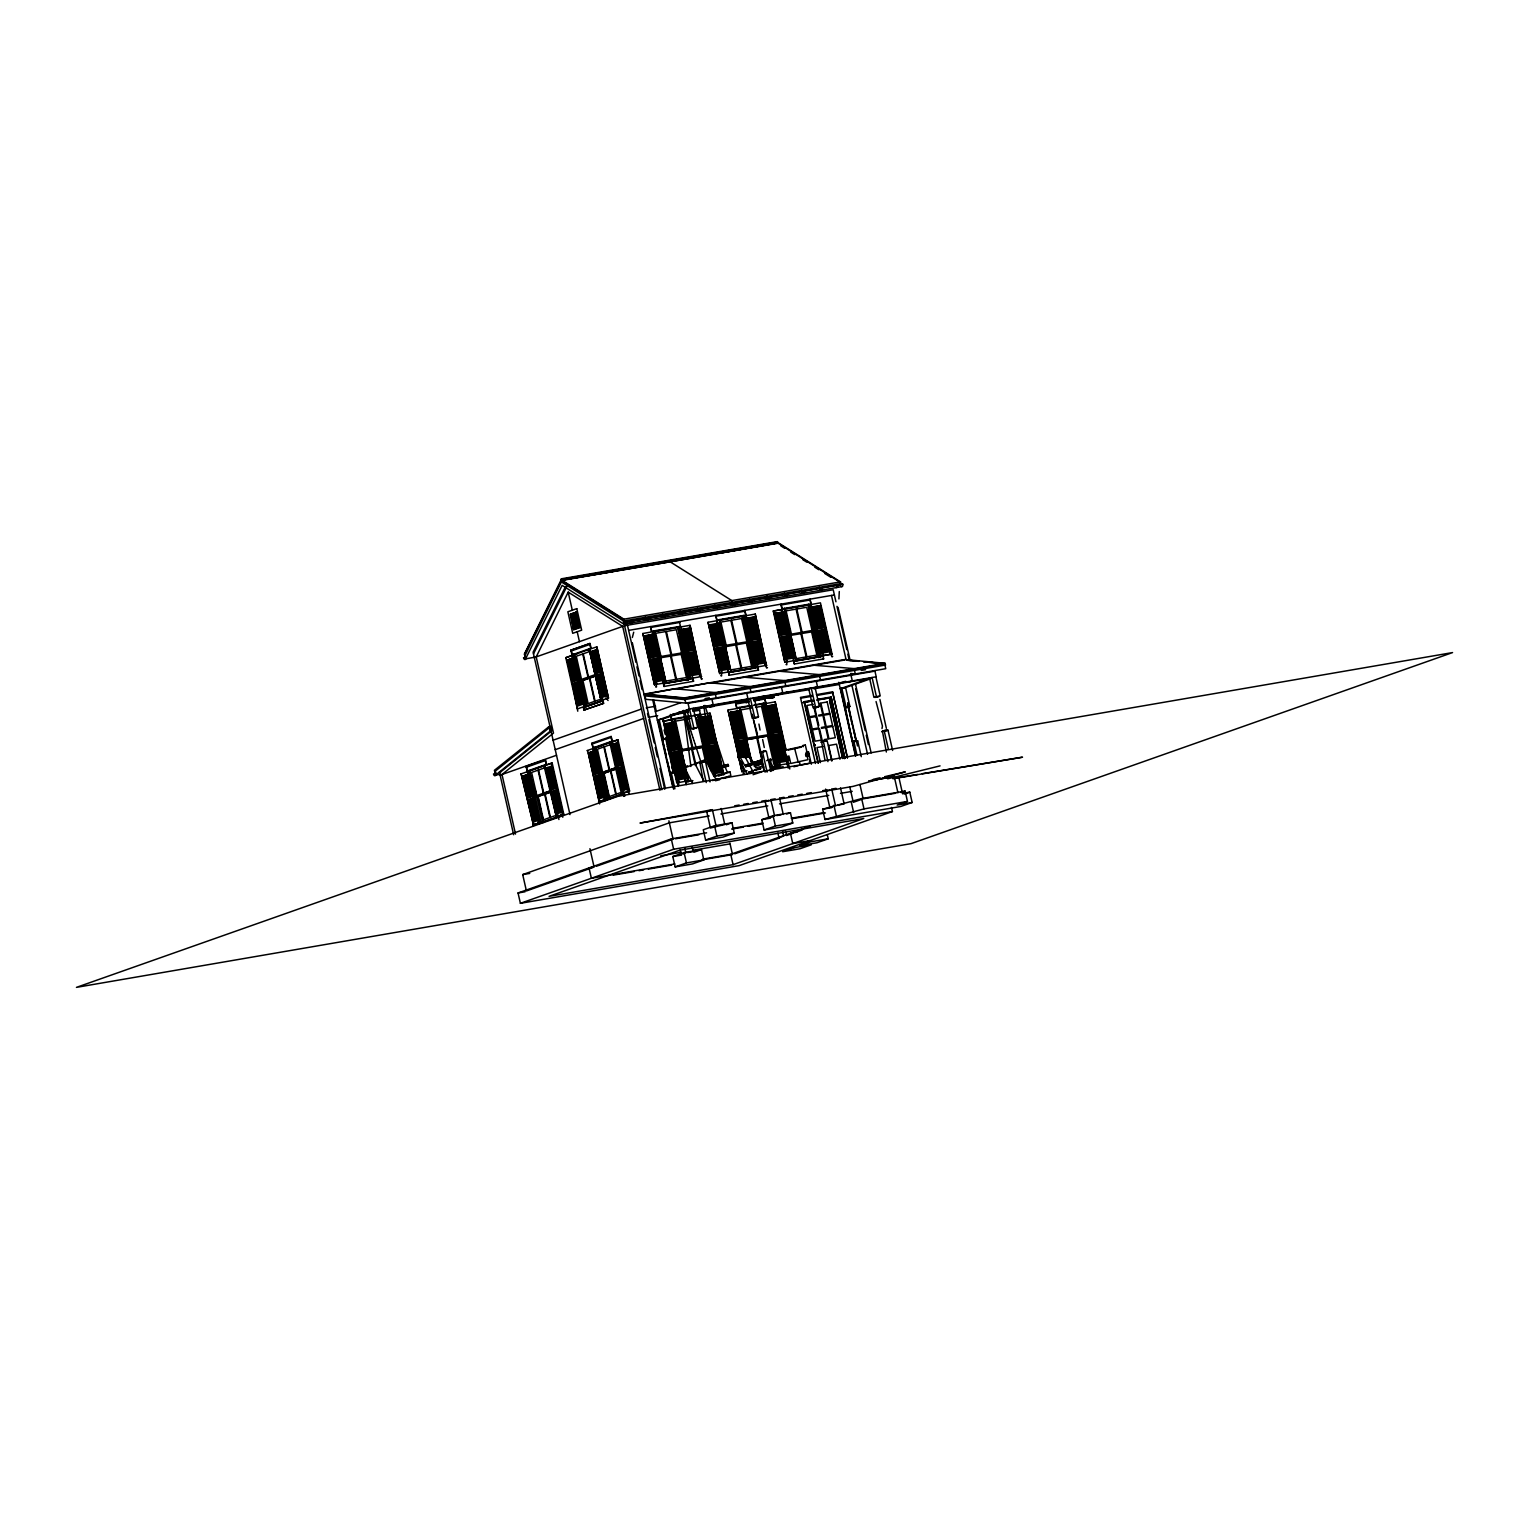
<?xml version="1.0" encoding="UTF-8"?>
<svg xmlns="http://www.w3.org/2000/svg" width="1529" height="1529" viewBox="0 0 1529 1529"><rect width="100%" height="100%" fill="white"/><g stroke="black" fill="none" stroke-linecap="round" stroke-linejoin="round"><path stroke-width="1.5" d="M794.679 748.618L798.272 762.34M886.361 728.301L879.901 699.441M788.18 768.112L783.632 749.994L785.868 749.114M805.21 745.235L803.107 745.292M633.713 632.222L632.337 637.497M668.67 766.144L667.867 763.697M787.951 766.545L787.741 764.424M809.51 761.767L810.064 759.531M663.108 742.1L662.745 740.323M788.295 758.785L789.021 756.014L786.862 756.492L786.135 759.263L783.708 749.592M787.091 758.518L786.498 760.754L788.658 760.276L789.251 758.04M805.535 754.982L806.28 752.192L808.421 751.714L811.364 764.213M807.694 754.504L808.421 751.714M679.354 621.653L693.516 681.284L692.924 678.704L663.949 683.692L663.968 686.464L662.917 681.858M757.103 665.65L758.155 670.256L758.155 667.504L728.817 672.569L715.82 615.327L717.139 622.322M838.924 598.928L839.287 591.551M823.347 659.018L823.366 656.285L794.029 661.35L781.013 604.108L782.351 611.084M561.43 580.657L561.411 578.803L777.286 541.629L778.051 543.215L562.156 580.389L561.411 578.803M670.983 760.486L671.613 762.761M669.912 772.413L668.842 766.889M535.131 657.145L525.536 658.865L524.447 654.125L560.971 580.217L623.163 619.302L840.51 581.88L840.893 583.6L623.564 621.022L561.372 581.937L524.848 655.845M565.443 586.716L533.105 652.176L569.992 814.613M533.487 653.896L566.877 586.333M659.955 790.378L622.685 626.374L568.196 592.143L536.201 656.897L553.498 733.079L501.99 774.496L515.521 834.069M627.979 791.984L629.069 791.926M601.107 693.937L602.674 700.798L583.371 707.507L583.887 710.048L603.611 703.321L602.56 698.715M557.435 817.136L555.39 805.573M533.239 825.412L534.328 825.354M854.749 734.876L856.183 740.342M673.639 771.992L670.008 773.082M850.449 732.257L852.475 740.973L856.221 740.552M851.328 720.828L852.322 724.077M848.767 708.29L849.207 710.068M656.992 683.176C654.259 680.959 658.177 688.585 655.616 686.941M679.296 781.319C676.506 779.064 680.539 787.167 677.863 784.912M764.557 664.656C765.876 661.617 765.933 670.562 767.482 667.504M662.649 739.883L665.707 738.736M748.446 702.231L746.037 702.595L747.394 701.677M745.961 702.556L747.471 702.021M666.682 741.737L667.179 743.667M849.264 710.297L850.449 716.929M662.802 739.176L667.294 737.934L662.994 718.993L659.19 719.643L663.49 738.583L664.752 738.717M666.606 738.526L666.071 738.373M693.134 728.473L697.625 727.231L693.325 708.29M696.937 727.823L696.517 727.766M699.881 762.608L703.264 781.204M753.988 717.999L758.48 716.757L754.179 697.816M757.792 717.349L754.562 718.267M760.735 752.115L764.118 770.731M815.53 706.933L811.23 687.993L808.765 688.872L813.065 707.793C821.035 704.869 814.881 709.513 815.53 706.933L819.334 706.283L815.033 687.343M818.646 706.876L816.868 707.143M845.384 707.736L849.876 706.494L845.575 687.553L841.772 688.203L846.072 707.143L847.314 707.277M849.187 707.086L848.633 706.933M821.57 741.641L824.972 760.238M875.697 697.052L880.188 695.791L875.888 676.85M879.5 696.383L879.079 696.326M882.424 731.168L886.342 752.02M763.219 698.103L755.116 700.244M771.304 696.307L788.295 692.006L769.221 696.727M495.549 775.127L550.077 731.282L549.007 726.619L494.44 770.291L495.549 775.127L500.251 774.305M494.746 771.572L549.255 727.728M499.563 772.795L551.51 731.034L550.459 726.371L548.548 726.791M766.297 697.797L768.724 696.918L753.587 700.053M764.347 697.969L767.959 696.765L760.448 697.377L766.526 697.262L764.576 697.339M783.249 766.755L771.228 768.361M629.929 623.01L632.299 622.532M673.601 772.298L669.95 772.623M702.996 761.939C706.016 760.792 693.765 763.965 705.461 761.671L710.048 781.931M763.85 751.446C766.87 750.319 754.619 753.491 766.316 751.179L770.903 771.457M875.525 697.339L878.506 696.765M822.201 741.412L825.373 740.781M886.228 730.308L883.322 730.805M666.185 738.45L667.294 737.934M757.371 717.273L758.48 716.757M670.084 773.464L672.416 772.489M700.282 762.665L699.173 763.181L702.748 761.786M818.225 706.799L819.334 706.283M848.767 707.01L849.876 706.494M761.136 752.192L760.028 752.708L763.602 751.312M821.99 741.699L820.882 742.234L824.456 740.839M861.286 756.683L857.693 740.934L852.666 742.024L854.998 741.049M882.845 731.225L881.736 731.76L885.31 730.365M766.297 696.727L767.883 696.421L763.927 696.077M771.591 697.836L773.827 697.128L765.876 697.415M771.285 696.058L771.056 696.115M747.203 774.343L737.723 756.855L740.571 756.052M758.499 763.353L754.409 764.729L749.401 755.498L743.132 757.486L744.948 756.645L753.205 772.011M696.937 763.506L695.236 764.156L703.875 781.109M571.024 615.384L576.185 613.569M571.33 616.665L576.471 614.849M571.617 617.964L576.758 616.149M571.903 619.245L577.064 617.429M572.209 620.545L577.35 618.729M572.496 621.825L577.637 620.009M572.783 623.125L577.943 621.309M573.088 624.424L578.23 622.609M573.375 625.705L578.516 623.889M573.662 627.005L578.822 625.189M573.967 628.285L579.109 626.47M565.787 657.68L572.974 655.177L584.613 706.398L577.427 708.902L565.787 657.68L572.974 655.177M572.438 658.101L567.507 659.936M567.507 660.184L572.438 658.349M642.849 633.503L654.469 684.724L642.849 633.503L654.087 631.496M567.813 661.465L572.744 659.649M568.1 662.764L573.031 660.929M568.387 664.045L573.337 662.229M644.951 635.777L653.781 634.153L658.617 656.4M568.692 665.344L573.623 663.51M568.979 666.625L573.91 664.809M569.285 667.925L574.216 666.109M569.572 669.224L574.503 667.389M569.858 670.505L574.789 668.689M570.164 671.804L575.095 669.97M570.451 673.085L575.382 671.269M708.042 622.284L719.681 673.505L708.042 622.284L719.28 620.277M570.737 674.385L575.668 672.55M571.043 675.665L575.974 673.849M710.144 624.558L715.4 646.633L724.02 645.104L718.993 622.934L710.24 624.788M571.33 676.965L576.261 675.13M571.617 678.245L576.548 676.43M571.922 679.545L576.853 677.729M572.209 680.845L577.14 679.01M577.484 680.271L572.534 682.087M577.771 711.195L572.553 683.883L577.866 681.991M572.955 684.094L577.886 682.259M796.112 660.26L784.874 662.267L773.234 611.065L807.924 604.892L819.773 656.514L818.13 657.088M573.241 685.374L578.172 683.559M649.997 657.948L658.827 656.323M573.528 686.674L578.459 684.839M573.834 687.954L578.765 686.139M650.379 659.668L659.209 658.043L664.045 680.29M775.356 613.32L784.186 611.715L789.002 633.943M574.12 689.254L579.051 687.419M574.407 690.535L579.338 688.719M574.713 691.834L579.644 689.999M575 693.115L579.931 691.299M575.286 694.414L580.217 692.599M575.592 695.714L580.523 693.879M575.879 696.995L580.81 695.179M576.165 698.294L581.116 696.459M576.471 699.575L581.402 697.759M715.572 648.449L724.421 646.824L729.237 669.071M576.758 700.874L581.689 699.04M577.045 702.155L581.995 700.339M577.35 703.455L582.281 701.62M577.637 704.735L582.568 702.92M582.912 704.162L577.962 705.978M655.406 681.838L664.255 680.214M780.784 637.211L789.614 635.586L794.43 657.833M665.727 682.718L654.469 684.724M720.618 670.6L729.448 668.995M730.919 671.499L719.681 673.505M785.81 659.381L794.66 657.757M784.874 662.267L773.674 610.893M674.461 719.146L662.783 721.306L674.461 719.146L688.47 781.09L686.827 781.663M521.102 773.884L528.289 771.361L539.928 822.583L533.487 824.953L521.102 773.884L533.487 824.953M586.926 750.663L594.093 748.14L605.732 799.361L599.311 801.731L587.671 750.529M527.753 774.286L522.822 776.12M664.905 723.58L671.116 750.911M522.822 776.369L527.753 774.534M599.597 803.91L588.245 752.956L593.558 751.064M588.646 753.147L593.577 751.312M523.128 777.649L528.059 775.834M673.524 722.051L679.736 749.382M588.933 754.428L593.864 752.612M523.415 778.949L528.346 777.114M589.219 755.727L594.15 753.893M523.702 780.23L528.633 778.414M524.007 781.529L528.938 779.714M589.525 757.027L594.456 755.192M524.294 782.829L529.225 780.994M589.812 758.308L594.743 756.492M590.098 759.607L595.029 757.772M524.581 784.109L529.512 782.294M590.404 760.888L595.335 759.072M727.995 710.087L741.966 771.629L727.995 710.087L739.233 708.08M524.887 785.409L529.818 783.574M590.691 762.187L595.622 760.353M525.173 786.69L530.104 784.874M590.978 763.468L595.909 761.652M525.46 787.989L530.391 786.154M730.097 712.361L738.927 710.737L744.929 738.144M591.283 764.768L596.214 762.933M525.766 789.27L530.697 787.454M591.57 766.048L596.501 764.232M526.052 790.569L530.983 788.735M526.339 791.85L531.27 790.034M591.857 767.348L596.788 765.532M526.645 793.15L531.576 791.334M592.163 768.647L597.094 766.813M592.449 769.928L597.38 768.112M526.932 794.449L531.863 792.614M592.736 771.228L597.667 769.393M527.218 795.73L532.149 793.914M593.042 772.508L597.973 770.692M527.524 797.029L532.455 795.195M593.328 773.808L598.259 771.973M532.78 796.456L527.849 798.272M598.603 773.234L593.672 775.05M533.181 798.176L528.25 800.011M528.25 800.279L533.181 798.444M598.986 774.955L594.055 776.789M594.074 777.057L599.005 775.222M528.556 801.559L533.487 799.743M528.843 802.859L533.774 801.024M594.361 778.337L599.292 776.522M594.647 779.637L599.578 777.802M529.13 804.139L534.061 802.324M594.953 780.918L599.884 779.102M671.499 752.631L680.329 751.007L686.33 778.433M529.435 805.439L534.366 803.604M595.24 782.217L600.171 780.382M529.722 806.72L534.653 804.904M595.526 783.517L600.477 781.682M530.009 808.019L534.959 806.203M595.832 784.797L600.763 782.982M530.315 809.319L535.246 807.484M596.119 786.097L601.05 784.262M530.601 810.599L535.532 808.784M596.425 787.378L601.356 785.562M530.888 811.899L535.838 810.064M531.194 813.18L536.125 811.364M596.711 788.677L601.642 786.843M596.998 789.958L601.929 788.142M531.48 814.479L536.411 812.644M736.309 739.692L745.139 738.067M597.304 791.257L602.235 789.423M531.786 815.76L536.717 813.944M597.591 792.538L602.522 790.722M532.073 817.059L537.004 815.225M736.71 741.412L745.54 739.788L749.669 758.002M597.877 793.838L602.808 792.022M532.36 818.34L537.291 816.524M598.183 795.137L603.114 793.303M532.665 819.64L537.596 817.824M598.47 796.418L603.401 794.602M532.952 820.939L537.883 819.104M598.756 797.718L603.687 795.883M538.208 820.347L533.277 822.162M604.031 797.125L599.1 798.941M532.742 825.087L539.928 822.583M598.546 801.865L605.732 799.361M677.71 779.962L686.54 778.337M688.012 780.86L676.774 782.867L663.223 721.153M742.903 768.743L741.565 761.824M576.548 612.116L570.89 614.104L573.7 629.719L570.164 614.238L576.548 612.116L579.72 627.253L574.56 629.088L571.234 614.448L576.395 612.632M573.7 629.719L580.064 627.616L575.821 612.231M523.51 657.852L525.88 657.011A2.16 1.204 80.2 0 1 525.212 659.515A2.16 1.204 80.2 0 1 523.587 657.833M624.31 620.889L624.577 622.188L842.823 584.174L769.469 597.227M525.536 658.865L562.137 585.359L623.889 624.157L841.237 586.735M623.889 624.157L623.163 619.302M534.328 657.566L624.577 625.724L833.209 589.754L835.943 601.795M584.613 706.398L570.852 650.188L590.022 643.48L591.073 648.086M570.852 650.188L590.022 643.48M571.043 651.048L589.85 644.416M571.942 654.928L590.729 648.277L589.659 643.556M601.05 700.97L585.97 706.283L574.235 654.622L589.487 649.29L601.031 700.645M589.678 651.526L576.28 656.247L581.536 679.392L596.31 674.27M654.011 630.923L666.147 683.367M732.563 605.446L731.837 600.591L670.103 561.793L561.697 580.103L524.447 654.125M677.92 626.814L689.827 679.335M676.812 627.597L652.807 631.878M742.005 616.378L754.562 667.733L752.918 668.307L747.165 641.282M574.445 654.584L580.466 681.055L596.597 675.57M784.033 609.134L773.234 611.065M596.31 675.761L582.912 680.481L588.168 703.627L599.425 699.651M807.216 605.14L784.855 608.848L796.609 660.49L819.792 656.495M660.356 657.814L682.832 654.068M747.031 641.798L724.555 645.544M748.025 642.849L742.712 616.13L719.643 620.086M585.875 706.78L573.585 654.336L585.875 706.78L601.375 701.314L589.085 648.869L601.375 701.314M790.741 635.357L813.218 631.611M583.944 710.087L603.611 703.321M687.725 679.545L689.369 678.952L677.672 627.31L654.45 631.305L666.185 682.947L689.388 678.952M728.817 672.569L729.18 675.245L727.078 666.032M755.058 668.097L743.342 615.518L755.02 668.097M758.155 667.504L744.795 610.339L751.255 640.479M553.097 740.208L641.473 709.016M684.839 699.613L885.52 665.039L885.119 663.318L844.906 659.496L644.244 694.051L644.646 695.886L684.973 699.613L684.457 697.874L644.244 694.051M794.029 661.35L794.373 664.006L793.322 659.4M655.387 711.654L680.883 702.652M555.237 749.669L643.613 718.477M820.251 656.858L808.535 604.28L820.232 656.878M715.4 694.376L715.247 692.58L675.034 688.757L644.703 694.434L645.811 699.326L688.031 703.321L874.932 671.135L876.213 676.793L689.311 708.978L688.031 703.321M823.366 656.285L811.593 606.134M495.816 773.177L493.504 773.999A2.16 1.204 80.2 0 0 495.205 775.681A2.16 1.204 80.2 0 0 495.874 773.177L495.568 771.877M501.111 771.553L499.429 772.145L513.648 834.738M500.098 775.165L556.518 755.269M528.805 777.955L526.167 766.373L545.337 759.684L546.369 764.271M622.743 789.193L623.794 793.761L604.452 800.546L591.971 743.151L611.141 736.462L612.709 743.362M657.336 720.255L689.522 708.959L693.822 727.88L695.083 728.014M526.358 767.233L545.165 760.601M592.182 744.011L610.969 737.379M663.414 718.821L688.604 709.953M750.185 688.394L750.013 686.597L709.8 682.775L677.443 688.795M699.307 709.456L714.368 774.611M710.622 705.767L713.221 704.869L711.922 699.212M527.237 771.113L546.044 764.462L545.337 759.684M593.061 747.891L611.848 741.259L611.141 736.462M673.582 719.394L697.606 715.113L709.055 765.609M544.572 765.513L529.531 770.826L535.781 797.24L551.912 791.754M609.67 798.807L607.089 799.247L595.354 747.605L617.964 739.826L629.604 791.047L621.443 793.723L609.803 742.502L617.964 739.826M544.802 765.475L529.76 770.788L530.85 770.597M610.625 742.253L595.584 747.566L601.585 774.037L617.716 768.533M597.935 747.146L602.235 745.636M544.993 767.711L531.595 772.432L536.851 795.577L550.249 790.856M610.797 744.489L597.399 749.21L602.655 772.355L616.053 767.634M697.874 714.616L709.475 765.819M736.558 707.736L735.755 703.13L736.844 707.87L750.242 705.557M745.407 699.785L747.987 698.868L746.706 693.229M819.735 676.41L819.563 674.614L779.446 671.231M770.807 767.348L780.421 765.609L764.748 698.141L766.048 705.022M780.172 693.803L782.772 692.885L781.472 687.228M854.501 670.428L854.329 668.632L814.231 665.249M662.267 739.023L663.49 738.583M693.822 727.88L691.356 728.76L687.056 709.819M761.958 704.181L769.851 735.564L745.961 739.807L769.851 735.564M814.957 687.802L817.537 686.903L816.257 681.246M845.728 681.303L838.829 683.138M849.723 681.819L852.303 680.902L851.022 675.264M754.676 717.407L752.211 718.286L747.91 699.345L750.376 698.466L754.676 717.407L755.938 717.521M543.024 793.494L549.465 791.219M604.528 771.782L615.27 767.998M847.525 757.696L832.56 691.834L847.334 757.983M802.878 702.652L813.256 700.55M843.989 688.107L869.829 679.048M535.781 797.24L556.938 789.881M601.585 774.037L616.627 768.724M845.04 758.365L831.107 696.995L844.811 758.46M828.966 698.161L830.61 697.568L844.467 758.575M703.952 747.031L681.475 750.777M768.15 734.761L747.299 738.163L740.858 709.876L751.542 708.023M844.83 707.583L846.072 707.143M877.627 696.574L873.919 697.32L869.619 678.379L813.199 688.107M692.618 783.517L684.17 766.908L687.572 765.8M711.922 768.456L707.086 758.919L686.311 767.31L684.17 766.908M705.442 759.493L707.086 758.919M678.188 785.868L665.975 737.991M554.721 815.836L543.483 819.812L538.227 796.685M620.545 792.634L609.307 796.59L604.051 773.464M557.626 816.926L541.266 822.468L543.846 822.029M607.089 799.247L622.169 793.933M557.97 816.983L538.667 823.691L537.616 816.773M705.328 759.435L713.775 776.044L730.002 771.935L730.881 775.795L712.476 780.574M710.775 770.578L728.511 765.953L728.072 764.462L712.246 768.571L703.818 705.595M688.585 712.151L670.753 715.228L686.273 784.606L685.24 780.077M685.068 767.596L674.174 718.649L688.451 781.491M713.775 776.044L716.241 779.255M718.726 775.929L726.237 773.273M728.129 772.604L730.002 771.935M723.351 778.452L728.989 776.464M775.222 766.449L776.866 765.857L762.818 703.875L753.51 705.481M885.539 731.091L888.005 730.231L892.611 750.491M706.723 811.651L712.361 809.663L640.001 823.08L852.991 786.403L905.283 771.877L884.679 776.694M765.226 801.578L768.991 800.24M891.483 807.427L892.42 811.555L739.176 865.624L520.395 903.314L518.044 892.974L671.288 838.905L706.589 832.827M596.291 866.293L673.085 839.192L668.899 820.825M714.559 825.775L703.283 829.75L705.614 840.071L723.007 837.089L734.283 833.095L731.951 822.774L714.559 825.775L716.91 836.095L705.614 840.071M721.134 808.459L724.784 824.513L710.45 828.011L706.799 811.937M726.294 824.762L731.951 822.774M826.08 791.105L829.846 789.767M520.395 903.314L673.639 849.245L892.42 811.555M761.767 819.678L773.062 815.702L790.436 812.702L792.786 823.022L781.51 827.017L764.118 829.999L761.767 819.678L770.463 818.187M770.826 817.27L774.591 815.932L770.941 799.877M786.69 814.02L790.436 812.702M887.642 778.796L940.067 765.876M672.798 856.565L684.094 852.59L701.467 849.589L703.818 859.91L692.541 863.904L675.149 866.886L672.798 856.565L681.494 855.074M682.737 853.985L685.871 852.876L684.82 848.289M693.956 852.245L701.467 849.589M912.144 802.477L900.868 806.452L824.972 819.525L822.64 809.204L861.649 798.578L905.111 791.085L907.462 801.425L897.122 805.057L912.144 802.477L909.793 792.156L903.352 793.264M764.118 829.999L775.413 826.023L792.786 823.022M861.19 799.514L853.297 802.305L849.818 787.015M675.149 866.886L686.445 862.91L703.818 859.91M824.972 819.525L864 808.898L907.462 801.425M900.982 792.538L905.111 791.085M702.786 859.126L730.728 854.31L810.389 826.214M734.761 853.813L779.618 837.988M793.264 833.171L786.575 835.522L785.524 830.935M795.5 832.388L802.247 829.999M904.155 794.143L909.793 792.156M733.079 864.649L863.751 818.531L679.755 850.22L549.064 896.338L733.079 864.649L730.728 854.31M828.24 838.79L816.945 842.766L799.571 845.766L810.848 841.791L828.24 838.79L827.285 834.662M588.684 649.538L596.845 646.863L608.485 698.084L600.324 700.76M596.214 649.806L590.5 651.755M590.5 652.004L596.214 650.054M590.786 653.303L596.52 651.335M591.092 654.603L596.807 652.635M591.379 655.884L597.094 653.934M591.685 657.183L597.399 655.215M678.952 627.253L690.592 678.456L678.952 627.253L690.038 625.304L701.18 676.678M591.971 658.464L597.686 656.514M690.038 625.304L700.645 674.365M592.258 659.763L597.973 657.795M681.017 629.528L689.388 628.094L694.185 650.341M592.564 661.044L598.279 659.095M592.851 662.344L598.565 660.375M593.137 663.643L598.871 661.675M593.443 664.924L599.158 662.955M593.73 666.224L599.444 664.255M744.145 616.015L755.785 667.236L744.145 616.015L755.25 614.066L766.373 665.459L755.25 614.066M594.016 667.504L599.75 665.555M594.322 668.804L600.037 666.835M594.609 670.084L600.324 668.135M746.228 618.308L754.6 616.856L759.378 639.103M594.896 671.384L600.629 669.415M595.201 672.664L600.916 670.715M601.241 671.976L595.526 673.926M601.642 673.697L595.928 675.646M595.928 675.914L601.661 673.964M596.234 677.213L601.948 675.245M809.357 604.796L820.997 655.998L809.357 604.796L820.442 602.846L832.082 654.068L820.997 655.998M596.52 678.494L602.235 676.544M596.807 679.793L602.541 677.825M811.421 607.07L819.792 605.637L824.59 627.884M597.113 681.093L602.827 679.124M686.062 651.698L694.434 650.245M597.399 682.374L603.114 680.424M597.686 683.673L603.42 681.705M686.445 653.418L694.816 651.966L699.613 674.232M597.992 684.954L603.707 683.004M598.279 686.253L603.993 684.285M598.565 687.534L604.299 685.584M598.871 688.834L604.586 686.865M599.158 690.133L604.872 688.165M599.464 691.414L605.178 689.445M599.75 692.713L605.465 690.745M600.037 693.994L605.752 692.045M751.656 642.199L760.028 640.747L764.806 662.994M600.343 695.294L606.057 693.325M600.629 696.574L606.344 694.625M606.669 695.848L600.954 697.816M816.467 629.241L824.838 627.788M816.849 630.961L825.22 629.528L830.018 651.774M691.49 675.589L699.862 674.136M756.683 664.351L765.054 662.917M821.895 653.131L830.266 651.679M543.999 765.723L552.16 763.047L563.8 814.269L556.327 816.83L543.999 765.723L552.16 763.047M617.334 742.769L611.619 744.738M710.297 765.188L699.403 714.884L711.31 767.31M611.619 744.986L617.334 743.018M551.529 766.239L545.796 767.959M611.925 746.267L617.64 744.317M723.981 774.649L709.991 713.106L723.485 774.821M546.101 769.488L551.816 767.539M612.212 747.566L617.926 745.598M700.97 717.33L709.341 715.897L715.304 743.304M546.407 770.788L552.122 768.819M612.498 748.847L618.232 746.897M546.694 772.069L552.409 770.119M612.804 750.147L618.519 748.178M546.981 773.368L552.714 771.4M613.091 751.427L618.805 749.478M547.286 774.649L553.001 772.699M613.377 752.727L619.111 750.758M547.573 775.948L553.288 773.98M613.683 754.026L619.398 752.058M547.86 777.248L553.594 775.279M613.97 755.307L619.685 753.357M764.099 703.818L778.089 765.36L764.099 703.818L775.184 701.868L786.059 749.745M548.166 778.529L553.88 776.56M614.257 756.607L619.99 754.638M775.184 701.868L785.562 749.917M548.452 779.828L554.167 777.86M614.562 757.887L620.277 755.938M766.182 706.111L774.534 704.659L780.497 732.085M548.739 781.109L554.473 779.159M614.849 759.187L620.564 757.218M549.045 782.408L554.759 780.44M615.136 760.467L620.87 758.518M549.331 783.689L555.046 781.739M615.442 761.767L621.156 759.798M549.618 784.989L555.352 783.02M615.728 763.047L621.443 761.098M549.924 786.269L555.639 784.32M616.015 764.347L621.749 762.379M550.211 787.569L555.925 785.6M616.321 765.647L622.035 763.678M550.497 788.868L556.231 786.9M622.36 764.94L616.646 766.889M556.556 788.161L550.841 790.111M622.762 766.66L617.047 768.609M617.047 768.896L622.781 766.927M551.243 792.098L556.957 790.149M617.353 770.176L623.067 768.227M551.529 793.398L557.263 791.43M617.64 771.476L623.354 769.507M551.835 794.698L557.55 792.729M617.945 772.757L623.66 770.807M552.122 795.978L557.837 794.029M618.232 774.056L623.947 772.088M552.409 797.278L558.142 795.309M707.182 744.661L715.553 743.228M618.519 775.337L624.233 773.387M552.714 798.558L558.429 796.609M618.825 776.636L624.539 774.668M707.564 746.381L715.935 744.948L721.898 772.355M553.001 799.858L558.716 797.89M619.111 777.917L624.826 775.967M553.307 801.139L559.022 799.189M619.398 779.217L625.113 777.248M553.594 802.438L559.308 800.47M619.704 780.516L625.418 778.548M553.88 803.738L559.595 801.769M619.99 781.797L625.705 779.847M554.186 805.018L559.901 803.05M620.277 783.096L626.011 781.128M554.473 806.318L560.187 804.35M620.583 784.377L626.298 782.428M554.759 807.599L560.474 805.649M772.374 733.442L780.746 731.99M620.87 785.677L626.584 783.708M555.065 808.898L560.78 806.93M621.156 786.957L626.89 785.008M772.776 735.162L781.147 733.71L786.843 758.766M555.352 810.179L561.067 808.229M621.462 788.257L627.177 786.288M555.639 811.479L561.372 809.51M621.749 789.537L627.463 787.588M555.944 812.759L561.659 810.81M627.788 788.83L622.074 790.78M561.984 812.052L556.269 814.001M621.443 793.723L629.604 791.047M555.619 816.945L563.8 814.269M713.775 773.712L722.147 772.279M778.987 762.493L787.11 761.136M761.06 767.959L748.312 772.317L751.58 772.107M745.579 765.303L761.977 759.817L744.604 765.36L739.596 756.129M753.434 764.806L761.633 762.054M766.717 760.62L770.807 759.244L771.247 760.716L769.24 761.136L771.782 766.755M760.773 764.003L754.179 766.22L761.748 763.946M753.052 774.725L761.939 771.801M814.938 707.698L817.728 707.086M852.57 741.641L857.693 740.934L856.45 740.801M767.711 697.148L769.832 696.651M754.275 700.397L763.239 698.428L754.198 700.053M762.589 696.383L760.372 697.071L764.156 697.415M755.192 700.588L763.296 698.447L762.321 698.294M837.032 587.174C833.018 588.34 840.95 586.199 836.898 587.404M846.11 707.736L848.461 707.335M710.125 768.877L728.072 764.462M710.87 770.348L728.511 765.953M715.419 780.765L719.605 779.771M873.231 779.35L880.092 777.764M762.379 698.199L764.653 698.008M748.369 701.887L745.942 702.251M783.632 749.994L785.791 749.516M786.078 749.974L803.337 746.171M788.199 750.051L801.139 747.184M786.862 756.492L787.206 757.983L789.365 757.505L790.741 763.487L808 759.665L806.567 753.854L808.784 753.205M793.819 766.736L798.119 765.781M808.898 763.391L800.279 765.303L799.361 761.576M770.922 697.988L768.877 698.371M694.51 728.588L693.153 728.817L696.039 728.033M771.858 695.867L809.281 689.617M645.028 636.007L653.647 634.478M775.432 613.549L784.052 612.02M645.334 637.306L653.953 635.758M710.526 626.068L719.146 624.539M775.719 614.849L784.358 613.301M645.62 638.587L654.24 637.058M710.813 627.368L719.433 625.82M776.025 616.149L784.645 614.601M645.907 639.886L654.527 638.338M711.119 628.667L719.739 627.119M776.312 617.429L784.931 615.9M646.213 641.186L654.832 639.638M711.405 629.948L720.025 628.419M776.617 618.729L785.237 617.181M646.499 642.467L655.119 640.938M711.692 631.248L720.312 629.7M776.904 620.009L785.524 618.481M646.786 643.766L655.406 642.218M711.998 632.528L720.618 630.999M777.191 621.309L785.81 619.761M647.092 645.047L655.712 643.518M712.285 633.828L720.904 632.28M777.496 622.59L786.116 621.061M647.379 646.347L655.998 644.798M712.59 635.108L721.21 633.579M777.783 623.889L786.403 622.341M647.665 647.627L656.285 646.098M712.877 636.408L721.497 634.86M778.07 625.17L786.69 623.641M647.971 648.927L656.591 647.379M713.164 637.689L721.784 636.16M778.376 626.47L786.995 624.921M648.258 650.207L656.878 648.678M713.47 638.988L722.089 637.44M778.662 627.769L787.282 626.221M648.564 651.507L657.183 649.959M713.756 640.288L722.376 638.74M778.949 629.05L787.569 627.521M648.85 652.807L657.47 651.258M714.043 641.568L722.663 640.039M779.255 630.349L787.875 628.801M649.137 654.087L657.757 652.558M714.349 642.868L722.969 641.32M779.542 631.63L788.161 630.101M649.443 655.387L658.062 653.839M714.635 644.149L723.255 642.62M779.828 632.93L788.448 631.381M649.729 656.667L658.349 655.138M714.922 645.448L723.542 643.9M780.134 634.21L788.754 632.681M789.232 633.866L780.612 635.414L775.566 613.244M650.475 659.916L659.095 658.387M715.668 648.697L724.287 647.149M780.86 637.459L789.48 635.93M650.762 661.216L659.381 659.668M715.954 649.978L724.574 648.449M781.166 638.759L789.786 637.211M651.048 662.497L659.668 660.968M716.26 651.278L724.88 649.729M781.453 640.039L790.073 638.51M651.354 663.796L659.974 662.248M716.547 652.558L725.166 651.029M781.739 641.339L790.359 639.791M651.641 665.077L660.26 663.548M716.833 653.858L725.453 652.31M782.045 642.639L790.665 641.091M651.927 666.376L660.547 664.828M717.139 655.157L725.759 653.609M782.332 643.919L790.952 642.39M652.233 667.676L660.853 666.128M717.426 656.438L726.046 654.909M782.619 645.219L791.238 643.671M652.52 668.957L661.14 667.428M717.713 657.738L726.332 656.189M782.924 646.499L791.544 644.97M652.807 670.256L661.426 668.708M718.018 659.018L726.638 657.489M783.211 647.799L791.831 646.251M653.112 671.537L661.732 670.008M718.305 660.318L726.925 658.77M783.498 649.08L792.118 647.551M653.399 672.836L662.019 671.288M718.592 661.598L727.212 660.069M783.804 650.379L792.423 648.831M653.686 674.117L662.305 672.588M718.898 662.898L727.517 661.35M784.09 651.66L792.71 650.131M653.992 675.417L662.611 673.869M719.184 664.178L727.804 662.649M784.396 652.959L793.016 651.411M654.278 676.697L662.898 675.168M719.471 665.478L728.091 663.93M784.683 654.259L793.303 652.711M654.565 677.997L663.185 676.449M719.777 666.778L728.396 665.23M784.969 655.54L793.589 654.011M654.871 679.296L663.49 677.748M720.063 668.058L728.683 666.529M785.275 656.839L793.895 655.291M655.157 680.577L663.777 679.048M720.369 669.358L728.989 667.81M785.562 658.12L794.182 656.591M664.981 723.809L673.735 721.956M730.174 712.59L738.794 711.042M665.268 725.109L673.888 723.561M730.48 713.871L739.099 712.342M665.574 726.39L674.193 724.861M730.766 715.171L739.386 713.623M665.86 727.689L674.48 726.141M731.072 716.451L739.692 714.922M666.147 728.97L674.767 727.441M731.359 717.751L739.979 716.222M666.453 730.27L675.073 728.741M731.646 719.05L740.265 717.502M666.74 731.569L675.359 730.021M731.951 720.331L740.571 718.802M667.026 732.85L675.665 731.321M732.238 721.631L740.858 720.083M667.332 734.149L675.952 732.601M732.525 722.911L741.145 721.382M667.619 735.43L676.238 733.901M732.831 724.211L741.45 722.663M667.925 736.73L676.544 735.181M733.117 725.491L741.737 723.962M668.211 738.01L676.831 736.481M733.404 726.791L742.024 725.243M668.498 739.31L677.118 737.762M733.71 728.072L742.329 726.543M668.804 740.609L677.423 739.061M733.996 729.371L742.616 727.842M669.09 741.89L677.71 740.361M734.283 730.671L742.903 729.123M669.377 743.19L677.997 741.641M734.589 731.951L743.209 730.422M669.683 744.47L678.303 742.941M734.876 733.251L743.495 731.703M669.97 745.77L678.589 744.222M735.162 734.532L743.782 733.003M670.256 747.05L678.876 745.521M735.468 735.831L744.088 734.283M670.562 748.35L679.182 746.802M735.755 737.112L744.375 735.583M670.849 749.63L679.468 748.101M736.041 738.411L744.661 736.863M671.327 750.835L679.946 749.286M671.594 752.88L680.214 751.351M736.787 741.661L745.407 740.112M671.881 754.179L680.501 752.631M737.074 742.941L745.693 741.412M672.168 755.46L680.787 753.931M737.379 744.241L745.999 742.712M672.473 756.759L681.093 755.23M737.666 745.54L746.286 743.992M672.76 758.059L681.38 756.511M737.953 746.821L746.572 745.292M673.047 759.34L681.666 757.811M738.259 748.121L746.878 746.572M673.352 760.639L681.972 759.091M738.545 749.401L747.165 747.872M673.639 761.92L682.259 760.391M738.832 750.701L747.471 749.153M673.926 763.219L682.546 761.671M739.138 751.981L747.757 750.452M674.232 764.5L682.851 762.971M739.424 753.281L748.044 751.733M674.518 765.8L683.138 764.252M739.73 754.562L748.35 753.032M674.805 767.099L683.425 765.551M740.017 755.861L748.637 754.332M675.111 768.38L683.731 766.851M740.304 757.161L748.923 755.613M675.398 769.679L684.017 768.131M744.91 757.677L749.229 756.912M675.703 770.96L684.323 769.431M675.99 772.26L684.61 770.712M676.277 773.54L684.896 772.011M676.582 774.84L685.202 773.292M676.869 776.12L685.489 774.591M677.156 777.42L685.776 775.872M677.462 778.72L686.081 777.172M742.406 771.476L746.897 770.673M741.966 771.629L746.477 770.826M721.134 552.906L777.592 542.929L839.784 581.995M670.103 561.793L777.592 542.929M561.162 579.472L777.783 542.03M624.577 622.188L680.367 612.575L680.099 611.275M682.526 612.212L697.74 609.593L697.492 608.274M699.919 609.211L715.132 606.593L714.865 605.293M717.311 606.21L732.525 603.592A2.16 1.204 80.2 0 0 734.168 605.274A2.16 1.204 80.2 0 0 734.837 602.77M734.704 603.229L767.29 597.61A2.16 1.204 80.2 0 0 768.953 599.292A2.16 1.204 80.2 0 0 769.622 596.788M628.648 630.388L834.394 594.953M650.819 627.425L679.793 622.437M716.012 616.187L744.986 611.199M781.204 604.968L810.198 599.98M680.673 626.298L651.698 631.286L650.609 626.565L651.43 631.248M716.891 620.067L745.865 615.078M782.083 608.829L811.077 603.84L809.988 599.12L811.326 606.096M719.528 620.124L742.712 616.13M574.235 654.622L576.815 654.183M659.343 656.782L682.526 652.787M789.04 634.573L812.931 630.33L818.952 656.801L795.768 660.796M724.842 646.843L748.732 642.6M580.466 681.055L581.555 680.883M665.822 681.112L686.464 677.557L681.208 654.412M731.015 669.874L751.656 666.319L746.4 643.193M796.208 658.655L816.868 655.1L811.612 631.955M731.378 671.728L754.6 667.714M730.556 672.015L753.74 668.02L742.521 618.576M663.968 686.464L693.516 681.284M729.18 675.245L758.709 670.046M794.373 664.006L823.902 658.827M602.674 700.798L602.751 703.455M712.227 682.813L844.658 660.012M588.359 705.863L587.27 706.054L581.268 679.583M684.457 697.874L885.119 663.318M684.552 698.313L885.234 663.758L863.942 661.751M861.228 670.428L865.567 669.683M646.251 707.851L655.578 706.245M705.003 698.562L709.36 697.816M550.077 731.282L551.51 731.034M692.293 709.016L747.471 699.441M752.364 698.581L810.313 688.604M657.718 715.725L648.392 717.33L647.531 713.527M678.704 712.113L688.031 710.507M692.694 709.685L748.656 700.053M755.651 698.849L767.31 696.842M813.944 688.814L839.593 684.4M709.571 707.086L714.253 706.283M754.026 699.422L758.709 698.619M672.55 714.062L688.394 711.291M692.618 710.603L699.537 709.36M735.525 703.206L749.134 700.836M693.057 711.386L699.728 710.221M735.965 703.99L749.325 701.696M753.797 700.913L764.94 699.001M844.333 687.993L840.262 688.757L872.084 677.519L876.385 696.459M671.632 719.089L689.388 716.031M693.497 715.362L700.607 714.1M754.351 704.888L765.819 702.881M739.482 707.927L751.064 705.92M812.071 695.351L800.451 697.396L815.473 763.487M816.39 694.663L832.56 691.834M800.89 698.18L812.262 696.211M816.83 695.427L832.751 692.694M690.324 718.573L675.665 721.096L682.087 749.401M755.536 707.354L761.499 706.322L767.94 734.608M813.237 700.072L804.063 701.696L818.015 763.067M817.461 699.384L831.107 696.995M817.556 699.823L830.629 697.568M803.585 702.403L813.753 700.779M816.62 700.148L829.674 697.912L843.014 756.664M813.256 704.372L806.911 705.461L809.472 716.757L815.817 715.668L813.772 706.627M591.971 743.151L605.408 800.604M753.568 720.216L757.447 734.016M595.354 747.605L596.654 747.375M845.652 709.074L850.372 731.971M818.588 715.19L822.698 714.483L820.136 703.187M526.167 766.373L539.603 823.825M818.799 716.05L822.889 715.343L825.488 726.753L821.379 727.46M529.244 770.463L541.132 822.984M680.462 749.745L703.646 745.751M680.768 751.026L702.327 747.375L705.289 760.448M821.57 728.32L825.679 727.613L828.24 738.908L824.15 739.616M822.506 741.317L827.151 740.705L831.757 760.964M883.361 730.824L888.005 730.231L886.763 730.117M822.946 746.515L816.983 747.547L820.404 762.608M670.428 772.929L675.13 772.374L673.869 772.241M755.307 767.673L761.27 766.641M692.293 780.574L687.649 781.376L685.604 772.336M755.173 769.756L760.658 768.647M771.4 766.946L776.885 765.857M685.909 781.931L692.924 780.669M755.594 769.985L760.353 769.049M623.794 793.761L623.813 796.38M894.255 776.579L868.759 780.975L894.236 776.484L897.943 792.825M734.646 805.821L739.176 805.038M743.706 804.273L748.235 803.489M752.765 802.706L757.275 801.922M761.805 801.139L766.335 800.374M770.864 799.591L775.222 798.845M779.561 798.081L784.09 797.316M788.639 796.533L793.169 795.749M797.698 794.965L802.247 794.182M806.777 793.398L811.307 792.614M822.659 790.665L827.189 789.881M831.719 789.098L836.076 788.352M894.58 778.28L917.572 774.458M709.208 815.97L669.358 822.831L522.689 874.588L529.741 873.422M720.943 813.963L767.826 805.879M779.542 803.872L828.775 795.386M840.491 793.379L852.207 791.353M895.631 793.226L863.178 798.826L859.929 784.511M776.751 815.569L781.109 814.823M837.624 805.095L844.142 803.967L840.491 787.894M822.64 809.204L831.833 807.618M732.467 828.374L763.047 823.099M791.277 818.244L824.207 812.568M675.417 838.79L698.868 834.758M731.684 829.1L743.4 827.093M748.101 826.272L762.168 823.863M792.634 818.607L825.45 812.95M716.91 836.095L734.283 833.095M593.386 867.191L589.028 867.937L591.379 878.258L674.824 863.942M660.7 855.82L681.38 852.245M692.866 850.277L729.62 843.951M796.953 832.139L790.436 833.248L792.767 843.588L810.16 840.587M687.687 852.551L693.115 851.615L692.064 847.028M613.205 875.142L634.267 871.53M638.95 870.708L643.613 869.905M648.296 869.103L671.69 865.07M702.098 859.833L732.506 854.596L729.906 843.129M518.044 892.974L525.097 891.77M811.517 607.319L819.64 605.943M746.305 618.538L754.428 617.181M681.112 629.757L689.235 628.4M811.803 608.599L819.926 607.242M746.611 619.837L754.734 618.461M681.399 631.057L689.522 629.7M812.09 609.899L820.213 608.523M746.897 621.118L755.02 619.761M681.705 632.356L689.808 630.98M596.845 646.863L608.485 698.084M812.396 611.18L820.519 609.823M747.184 622.418L755.307 621.042M681.991 633.637L690.114 632.28M812.683 612.479L820.805 611.122M747.49 623.698L755.613 622.341M682.278 634.936L690.401 633.56M812.969 613.76L821.092 612.403M682.584 636.217L690.707 634.86M747.777 624.998L755.899 623.641M813.275 615.059L821.398 613.702M748.063 626.278L756.186 624.921M682.871 637.517L690.993 636.16M813.562 616.34L821.685 614.983M748.369 627.578L756.492 626.221M683.157 638.797L691.28 637.44M813.868 617.64L821.971 616.283M748.656 628.859L756.779 627.502M683.463 640.097L691.586 638.74M814.154 618.939L822.277 617.563M748.942 630.158L757.065 628.801M683.75 641.377L691.872 640.02M814.441 620.22L822.564 618.863M749.248 631.458L757.371 630.082M684.036 642.677L692.159 641.32M749.535 632.738L757.658 631.381M814.747 621.519L822.85 620.143M684.342 643.977L692.465 642.6M815.033 622.8L823.156 621.443M749.841 634.038L757.944 632.662M684.629 645.257L692.752 643.9M815.32 624.1L823.443 622.743M750.127 635.319L758.25 633.962M684.916 646.557L693.038 645.181M815.626 625.38L823.73 624.023M750.414 636.618L758.537 635.261M685.221 647.837L693.344 646.48M815.913 626.68L824.035 625.323M750.72 637.899L758.824 636.542M685.508 649.137L693.631 647.78M816.199 627.96L824.322 626.603M751.007 639.198L759.129 637.841M685.814 650.417L693.918 649.061M751.503 640.383L759.626 639.026M816.945 631.209L825.068 629.852M751.752 642.448L759.856 641.091M686.54 653.667L694.663 652.31M817.231 632.509L825.354 631.152M752.039 643.728L760.161 642.371M686.827 654.966L694.95 653.609M817.537 633.809L825.641 632.433M752.325 645.028L760.448 643.671M687.133 656.247L695.255 654.89M817.824 635.089L825.947 633.732M752.631 646.327L760.735 644.951M687.419 657.546L695.542 656.189M818.111 636.389L826.233 635.013M752.918 647.608L761.041 646.251M687.725 658.846L695.829 657.47M818.416 637.669L826.539 636.312M753.205 648.908L761.327 647.531M688.012 660.127L696.135 658.77M818.703 638.969L826.826 637.612M688.298 661.426L696.421 660.05M753.51 650.188L761.614 648.831M818.99 640.25L827.113 638.893M753.797 651.488L761.92 650.131M688.604 662.707L696.708 661.35M819.296 641.549L827.418 640.192M754.084 652.768L762.207 651.411M688.891 664.006L697.014 662.649M819.582 642.83L827.705 641.473M754.389 654.068L762.512 652.711M689.178 665.287L697.3 663.93M819.869 644.129L827.992 642.772M754.676 655.349L762.799 653.992M689.483 666.587L697.587 665.23M820.175 645.429L828.298 644.053M754.963 656.648L763.086 655.291M689.77 667.867L697.893 666.51M820.461 646.71L828.584 645.353M755.269 657.948L763.391 656.572M690.057 669.167L698.18 667.81M820.748 648.009L828.871 646.633M690.363 670.466L698.466 669.09M755.555 659.228L763.678 657.871M821.054 649.29L829.177 647.933M755.842 660.528L763.965 659.152M690.649 671.747L698.772 670.39M821.341 650.589L829.463 649.233M756.148 661.809L764.271 660.452M690.936 673.047L699.059 671.671M821.646 651.87L829.75 650.513M756.435 663.108L764.557 661.751M691.242 674.327L699.365 672.97M821.493 655.826L832.082 654.068M755.785 667.236L766.87 665.287M690.592 678.456L701.677 676.525M698.906 715.037L709.991 713.106M766.258 706.341L774.381 704.984M701.066 717.56L709.169 716.203M766.545 707.621L774.668 706.264M701.352 718.859L709.475 717.502M766.851 708.921L774.974 707.564M701.639 720.14L709.762 718.783M767.138 710.221L775.26 708.844M701.945 721.44L710.068 720.083M767.424 711.501L775.547 710.144M702.231 722.739L710.354 721.363M767.73 712.801L775.853 711.444M702.518 724.02L710.641 722.663M768.017 714.081L776.14 712.724M702.824 725.319L710.947 723.962M768.303 715.381L776.426 714.024M703.111 726.6L711.233 725.243M768.609 716.661L776.732 715.304M703.397 727.9L711.52 726.543M768.896 717.961L777.019 716.604M703.703 729.18L711.826 727.823M769.202 719.261L777.305 717.885M703.99 730.48L712.113 729.123M769.488 720.541L777.611 719.184M704.277 731.779L712.399 730.403M769.775 721.841L777.898 720.465M704.582 733.06L712.705 731.703M770.081 723.121L778.185 721.764M704.869 734.36L712.992 732.983M770.368 724.421L778.49 723.064M705.175 735.64L713.278 734.283M770.654 725.702L778.777 724.345M705.461 736.94L713.584 735.583M770.96 727.001L779.064 725.644M705.748 738.22L713.871 736.863M706.054 739.52L714.158 738.163M771.247 728.282L779.37 726.925M551.529 765.991L556.212 788.219M771.533 729.581L779.656 728.224M706.341 740.801L714.463 739.444M771.839 730.881L779.962 729.505M706.627 742.1L714.75 740.743M772.126 732.162L780.249 730.805M706.933 743.4L715.037 742.024M772.871 735.411L780.975 734.054M707.659 746.63L715.782 745.273M707.965 747.929L716.069 746.572M773.158 736.71L781.281 735.334M773.445 737.991L781.567 736.634M708.252 749.229L716.375 747.853M773.75 739.291L781.873 737.934M708.539 750.51L716.661 749.153M774.037 740.571L782.16 739.214M708.844 751.809L716.948 750.452M774.324 741.871L782.447 740.514M709.131 753.09L717.254 751.733M774.63 743.151L782.752 741.794M709.418 754.389L717.541 753.032M774.916 744.451L783.039 743.094M709.724 755.67L717.846 754.313M775.203 745.751L783.326 744.375M710.01 756.97L718.133 755.613M775.509 747.031L783.632 745.674M710.297 758.269L718.42 756.893M775.795 748.331L783.918 746.955M710.603 759.55L718.726 758.193M776.082 749.611L784.205 748.254M710.889 760.85L719.012 759.473M776.388 750.911L784.511 749.554M711.176 762.13L719.299 760.773M776.675 752.192L784.797 750.835M711.482 763.43L719.605 762.073M711.769 764.71L719.891 763.353M776.98 753.491L785.084 752.134M777.267 754.772L785.39 753.415M712.055 766.01L720.178 764.653M777.554 756.071L785.677 754.714M712.361 767.29L720.484 765.933M777.86 757.371L785.963 755.995M712.648 768.59L720.771 767.233M778.146 758.652L786.269 757.295M712.954 769.89L721.057 768.514M778.433 759.951L786.556 758.575M713.24 771.17L721.363 769.813M778.739 761.232L786.843 759.875M713.527 772.47L721.65 771.094M778.089 765.36L789.174 763.411M715.496 776.063L721.86 774.993M613.186 571.464L561.697 580.103L623.889 619.169M922.235 773.693L1022.519 757.199L892.898 778.758M748.407 755.555L749.401 755.498M737.723 756.855L739.214 757.734M741.03 756.893L748.866 756.396M769.832 759.301L770.807 759.244M769.469 770.616L773.406 770.368M874.76 697.377L875.161 697.434M813.906 707.851L814.307 707.927M753.052 718.324L753.472 718.401M692.197 728.817L692.618 728.874M826.31 740.648L825.908 740.59M765.475 751.14L765.054 751.064M704.621 761.614L704.2 761.538M847.372 660.165L859.202 661.293M847.009 660.241L858.763 661.35M863.465 661.789L884.622 663.815L885.731 668.689L685.776 703.111L684.667 698.237L644.34 694.51M850.621 673.486L855.303 673.926L854.195 669.052M663.166 742.349L666.357 756.11M778.318 542.795L840.51 581.88M780.707 545.777L784.721 548.299M790.741 552.084L794.755 554.607M802.782 559.652L806.796 562.156M814.823 567.202L818.818 569.725M824.838 573.509L830.859 577.293M667.389 761.117L667.81 763.411M673.601 771.782L671.709 767.138M764.29 747.509L762.646 739.596M854.577 734.13L854.252 731.588M758.938 724.058L760.047 730.059M786.021 664.484C788.352 666.587 784.874 658.368 787.397 660.719M720.809 675.722C723.141 677.806 719.662 669.587 722.204 671.957M744.489 770.081C741.947 767.634 745.751 776.063 743.056 773.693M712.667 769.909L715.515 775.623M562.825 817.231L561.296 813.944M770.234 761.06L773.999 769.45M763.927 767.252L761.002 759.875M760.429 761.69L765.131 772.164M725.071 766.908L727.517 772.642M722.758 773.827L721.65 774.018M704.907 705.404L724.421 765.609M684.572 711.769L685.298 713.967M685.527 714.693L686.234 716.91M686.483 717.636L687.19 719.834M687.438 720.579L688.146 722.777M688.394 723.504L689.101 725.702M689.35 726.447L690.057 728.645M690.305 729.371L691.012 731.588M691.261 732.315L691.968 734.512M692.217 735.258L692.924 737.456M693.172 738.182L693.879 740.38M694.128 741.125L694.835 743.323M695.083 744.05L695.791 746.267M696.039 746.993L696.746 749.191M696.995 749.936L697.702 752.134M697.931 752.86L698.657 755.058M698.887 755.804L699.613 758.002M699.842 758.728L700.569 760.945M533.755 823.653L533.545 825.297M669.74 755.517L667.275 746.19M805.267 744.814L808.038 756.549M803.05 745.712L803.298 746.706M787.167 758.155L789.805 768.991M898.976 777.821L902.626 793.895M884.202 730.881L888.292 748.885M840.205 583.715L840.472 585.015M838.045 607.338L850.143 660.509M855.38 683.635L871.148 752.975M836.975 606.344L846.818 649.634M847.85 654.202L848.882 658.751M855.724 688.853L865.204 730.594M866.255 735.239L868.376 744.508M831.489 595.45L845.996 659.247M851.768 684.705L867.574 754.294M847.678 702.728L857.521 745.98M847.678 704.353L856.106 741.469M819.487 588.608L819.2 587.327L819.448 588.627A2.16 1.204 80.2 0 0 821.111 590.309A2.16 1.204 80.2 0 0 821.78 587.805M853.889 741.584L856.966 755.097M840.53 688.642L855.82 755.899M838.809 682.297L855.456 756.033M820.481 605.35L831.585 654.24M861.649 798.578L864 808.898M829.731 699.938L842.804 758.556M829.463 700.416L842.307 756.912M808.21 609.555L812.721 629.413M812.874 632.337L818.588 657.451M812.014 630.426L806.758 607.281L786.116 610.836L791.372 633.981M812.511 632.394L818.34 657.546M851.309 802.228L853.641 812.549M801.808 590.328L802.075 591.627A2.16 1.204 80.2 0 0 803.719 593.309A2.16 1.204 80.2 0 0 804.388 590.806M839.956 759.244L836.535 744.164L828.565 745.54L831.986 760.601M819.41 675.034L820.519 679.908M796.8 609.001L802.056 632.127M796.074 609.134L801.33 632.261M801.636 633.675L806.892 656.801M800.928 633.809L806.184 656.935M823.347 741.355L827.953 761.633M814.479 706.513L816.543 715.553M816.734 716.413L818.818 725.53M819.525 728.683L822.086 739.979M831.795 789.384L835.446 805.458L829.807 807.446L825.622 789.079M833.917 805.21L836.267 815.549M784.415 593.309L784.683 594.609M791.257 640.938L793.264 649.768M794.258 654.164L795.271 658.579M804.56 702.059L818.378 763.067M780.994 637.134L786.04 659.305M767.023 596.31L767.329 597.591L767.004 596.31M785.753 685.909L784.778 680.596L744.68 677.232M788.123 764.424L787.894 762.436L786.862 762.799M749.65 599.292L749.917 600.61A2.16 1.204 80.2 0 0 751.561 602.292A2.16 1.204 80.2 0 0 752.23 599.788M751.905 642.104L756.931 664.274M766.43 706.016L772.623 733.347M773.024 735.067L779.236 762.398M764.003 713.221L776.044 766.163M768.265 734.226L775.451 766.889M752.421 666.071L741.565 618.519L720.904 622.074L726.16 645.2M767.52 736.156L773.961 764.462M779.618 798.367L783.268 814.441M749.86 687.018L750.968 691.892M782.619 831.432L783.67 836.038L778.968 837.682L777.917 833.095M762.512 751.848L767.099 772.107M731.607 620.239L736.863 643.365M730.881 620.354L736.137 643.48M736.443 644.913L741.699 668.039M752.192 714.177L757.256 736.462M757.562 737.876L762.168 758.136M735.717 645.028L740.973 668.154M756.836 737.991L761.901 760.276M773.062 815.702L775.413 826.023M765.284 801.865L768.934 817.939M752.058 763.277L739.367 707.43L751.828 763.372M725.549 649.959L727.556 658.789M746.706 743.037L750.796 761.117M737.36 710.201L747.949 756.74M715.801 648.353L720.828 670.524M730.308 712.266L736.519 739.596M736.921 741.336L740.533 757.275M715.094 693L716.203 697.874M678.819 636.427L688.547 679.258L665.363 683.253L664.351 678.838M697.778 719.93L706.742 759.301M682.469 654.794L688.184 679.908M704.124 750.108L706.245 759.416M681.609 652.883L676.353 629.738L655.712 633.293L660.968 656.438M682.622 657.088L687.954 679.985M696.307 717.541L706.035 759.55M701.658 762.321L706.245 782.58M712.438 809.95L716.088 826.023M662.707 614.276L662.974 615.575M666.396 631.458L671.651 654.584M686.349 719.261L692.771 747.566M665.669 631.592L670.925 654.718M671.25 656.132L676.506 679.258M685.623 719.375L692.045 747.681M692.369 749.095L696.058 765.341M670.524 656.266L675.78 679.392M691.643 749.229L695.332 765.475M686.33 772.183L688.241 781.567M653.992 630.942L665.918 683.444M661.35 665.593L663.357 674.423M680.978 752L684.572 767.826M652.214 633.579L663.108 681.514M670.333 714.444L671.862 721.229M645.314 617.257L645.582 618.576M645.162 635.701L650.207 657.871M650.589 659.591L655.635 681.762M671.709 752.555L677.92 779.886M666.931 739.558L674.174 771.457M664.159 729.945L665.115 734.168M666.147 740.437L673.524 772.909M671.327 773.024L674.901 788.773M653.762 700.072L656.323 711.31M657.967 720.083L673.658 789.212M652.73 699.976L672.894 787.473M684.094 852.59L686.445 862.91M680.118 849.933L681.169 854.539M632.318 642.772L665.402 788.41M627.463 625.227L635.892 662.286M636.924 666.835L639.007 675.952M640.039 680.52L642.104 689.617M648.927 719.643L654.202 742.846M655.253 747.471L657.355 756.759M659.993 768.342L664.733 789.232M624.577 625.724L661.828 789.728M671.288 838.905L673.639 849.245M617.257 739.94L628.897 791.162M595.851 649.863L600.897 672.034M601.279 673.754L606.325 695.924M616.971 742.826L622.016 764.997M622.399 766.717L627.444 788.888M622.647 787.072L624.73 796.284M612.9 745.808L613.932 750.376M619.646 775.49L621.711 784.625M589.85 678.035L595.106 701.18M610.969 771.017L616.225 794.143M589.391 678.207L594.647 701.352M610.511 771.17L615.767 794.316M583.218 653.8L588.474 676.946M604.337 746.764L609.593 769.909M582.74 653.972L587.996 677.099M603.879 746.936L609.134 770.081M568.196 592.143L572.305 610.224M577.197 631.745L579.453 641.683M604.337 776.484L609.536 799.323M602.388 772.546L608.389 799.017M571.215 650.131L584.804 709.953M572.056 658.177L577.102 680.329M577.484 682.049L582.53 704.219M593.195 751.14L598.221 773.311M598.623 775.031L603.649 797.182M567.068 659.878L572.362 683.157M589.926 848.691L594.093 867.058L526.416 890.948L522.765 874.875M551.453 763.162L563.092 814.384M556.594 789.939L561.64 812.109M556.824 810.294L558.926 819.506M549.159 778.165L551.224 787.301M552.275 791.869L554.339 801.005M545.165 794.239L550.421 817.365M544.687 794.392L549.943 817.537M538.533 769.985L543.789 793.131M538.055 770.157L543.311 793.303M538.533 799.705L540.597 808.841M541.648 813.409L543.712 822.545M535.36 790.436L542.585 822.239M527.371 774.362L532.417 796.513M532.799 798.253L537.845 820.404M629.203 793.455L627.1 790.722M608.083 700.492L605.981 697.759M683.425 710.412L690.898 766.469M832.693 656.285C831.317 659.381 831.107 650.303 829.75 653.437M702.289 678.742C700.779 681.8 700.76 672.779 699.365 675.894M671.671 763.028L671.804 764.366M882.004 728.549L882.443 726.046L876.06 701.543M647.914 617.754A2.16 1.204 80.2 0 1 646.289 619.914M626.947 621.366A2.16 1.204 80.2 0 1 626.278 623.851A2.16 1.204 80.2 0 1 624.654 622.169M665.287 614.754A2.16 1.204 80.2 0 1 663.682 616.932M682.679 611.753A2.16 1.204 80.2 0 1 681.055 613.932M700.072 608.771A2.16 1.204 80.2 0 1 698.447 610.931M717.464 605.771A2.16 1.204 80.2 0 1 715.553 607.567M786.995 593.787A2.16 1.204 80.2 0 1 786.326 596.291A2.16 1.204 80.2 0 1 784.702 594.609M842.747 584.193A2.16 1.204 80.2 0 1 841.122 586.371M813.982 744.432L815.358 745.273L813.982 744.432M806.49 754.217L805.898 756.454L808.057 755.976L808.65 753.74L806.49 754.217M766.469 698.065L773.903 697.472L766.469 698.065M576.777 608.638L567.851 611.791L572.725 633.312L581.67 630.158L576.777 608.638M719.433 619.627L731.13 672.225L719.433 619.627M784.625 608.408L796.322 660.987L784.625 608.408M763.277 703.321L777.324 766.239L763.277 703.321M617.984 796.303L76.45 987.371L911.016 843.664L1452.55 652.577L617.984 796.303M793.914 847.754L782.638 851.729L800.03 848.748L811.307 844.772L793.914 847.754M758.537 762.379L745.349 766.774L759.531 762.302L758.537 762.379M827.189 701.983L820.863 703.072L823.424 714.368L829.769 713.278L827.189 701.983M610.568 741.775L622.494 794.277L610.53 741.775M595.068 747.241L606.994 799.743L595.01 747.241M816.008 716.528L809.682 717.617L812.262 729.027L818.607 727.938L816.008 716.528M829.96 714.139L823.615 715.228L826.214 726.638L832.54 725.53L829.96 714.139M544.764 764.997L556.69 817.499L544.725 764.997M818.799 728.798L812.453 729.887L815.033 741.183L821.36 740.093L818.799 728.798M832.751 726.39L826.405 727.498L828.966 738.794L835.312 737.704L832.751 726.39"/></g></svg>
